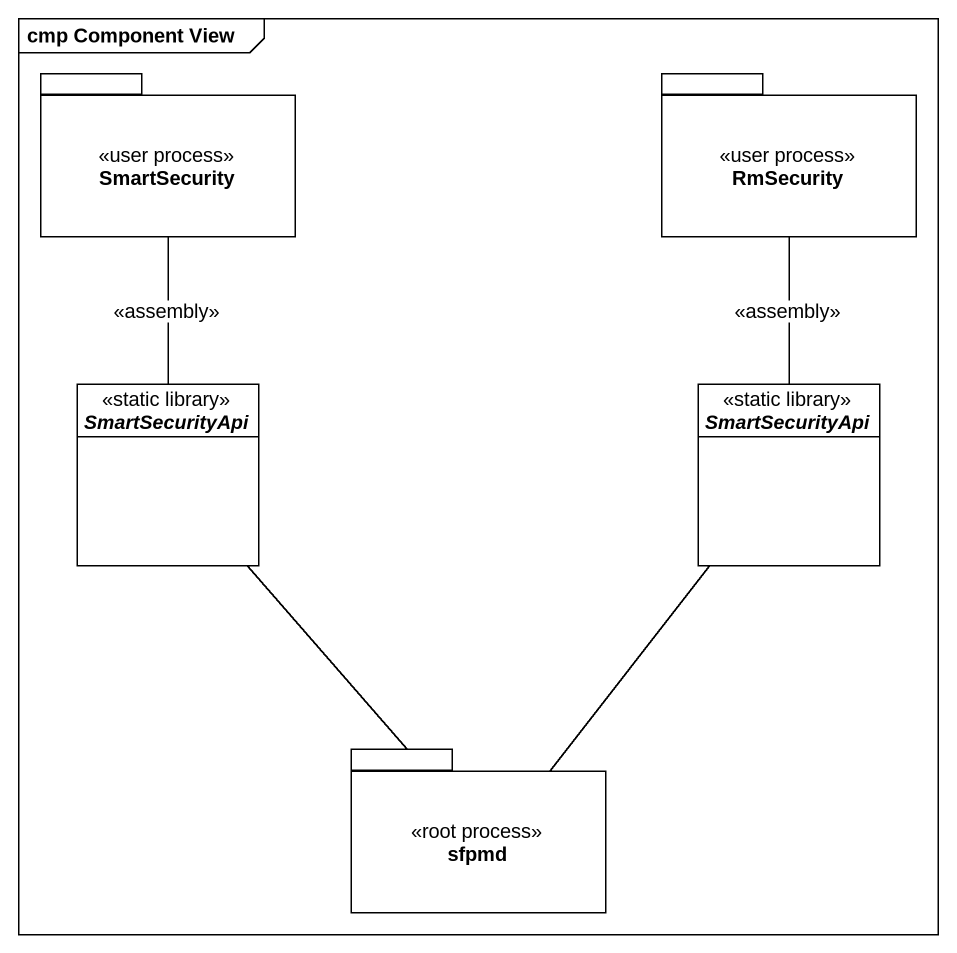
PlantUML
@startuml
mainframe cmp Component View
hide circle
hide empty members
package SmartSecurity <<user process>> {
}
package RmSecurity <<user process>> {
}
interface SmartSecurityApi <<static library>>
interface "SmartSecurityApi" as SmartSecurityApi_2 <<static library>>
package sfpmd <<root process>> {
}
SmartSecurity -- SmartSecurityApi : <<assembly>>
RmSecurity -- SmartSecurityApi_2 : <<assembly>>
SmartSecurityApi -- sfpmd
SmartSecurityApi_2 -- sfpmd
@enduml
